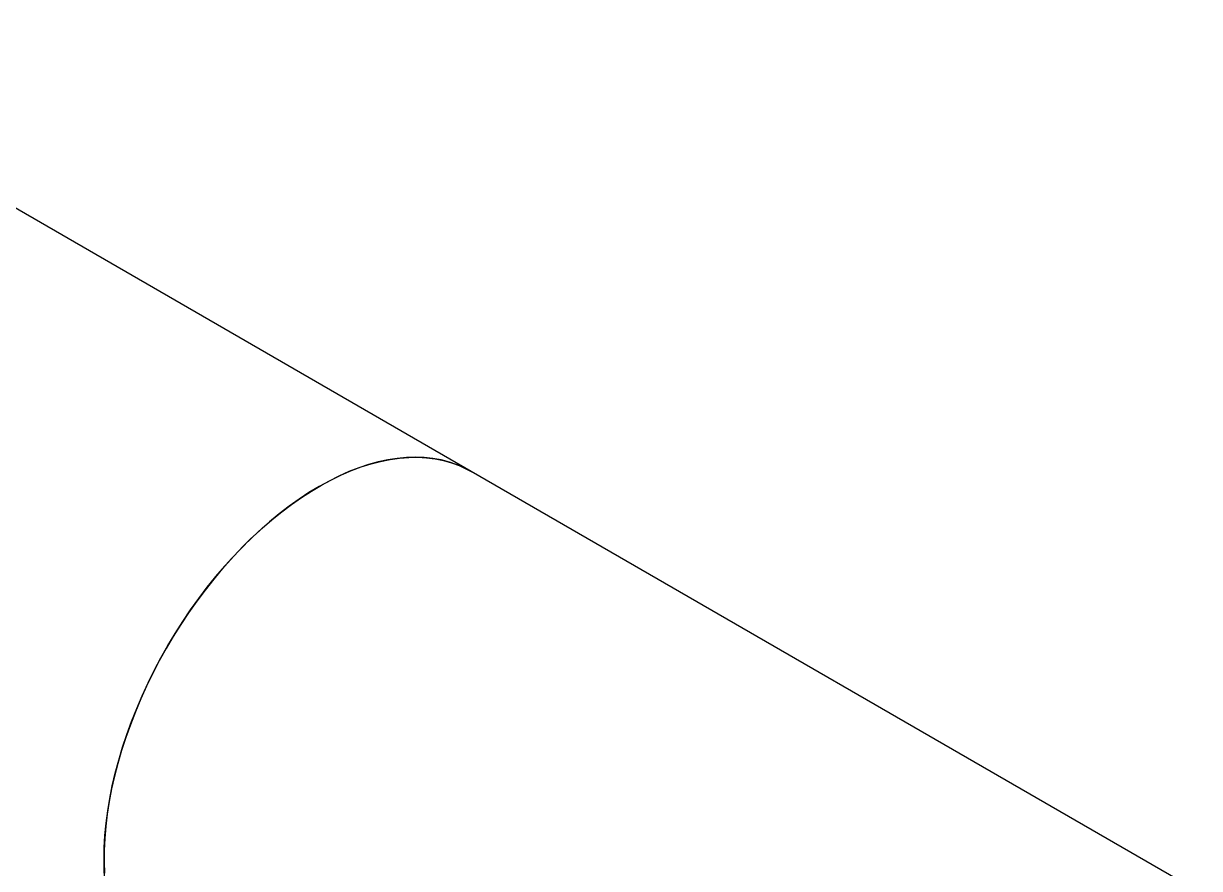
# Model space of a CAD drawing. Header units: inches. Extents: x 0.9 to 37.1, y -8.4 to 11.7.
# Drawn here: x 14.0249 to 14.2818, y 4.0421 to 4.2266 of the extents above; entities that cross this region are included whole.
import ezdxf

# ---------------------------------------------------------------- set-up
doc = ezdxf.new("R2010")
doc.units = ezdxf.units.IN
doc.header["$MEASUREMENT"] = 0

msp = doc.modelspace()

# ---------------------------------------------------------------- linework, layer by layer
at = {"color": 7, "linetype": 'Continuous', "lineweight": 25}
for p, q in [((14.12268261847818, 4.128790355036089), (13.95327161881891, 4.226589243431521)), ((14.28178164424515, 4.036944442456034), (14.12268261847818, 4.128790355036089))]:
    msp.add_line(p, q, dxfattribs=at)
at = {"color": 7, "linetype": 'Continuous', "lineweight": 25, "flags": 128}
for points in [[(14.04252588212045, 4.044171997180759), (14.0425767305758, 4.04672411260092), (14.04272916581541, 4.049329409084279), (14.04298285769849, 4.05198224413879), (14.04333725678492, 4.054676872314454), (14.04379159552519, 4.057407457646672), (14.04434488992277, 4.060168086295654), (14.04499594166519, 4.062952779354475), (14.04574334071935, 4.065755505798056), (14.04658546838534, 4.068570195545024), (14.04752050080214, 4.071390752604152), (14.04854641289776, 4.074211068276926), (14.04966098277504, 4.077025034387616), (14.05086179652382, 4.079826556512235), (14.05214625344891, 4.082609567177692), (14.05351157170263, 4.0853680390026), (14.05495479430967, 4.088095997751235), (14.05647279557123, 4.0907875352724), (14.05806228783461, 4.09343682229517), (14.0597198286135, 4.096038121053787), (14.06144182804368, 4.09858579771439), (14.06322455665783, 4.10107433457664), (14.06506415346274, 4.103498342023836), (14.06695663430137, 4.105852570195617), (14.06889790048164, 4.108131920357994), (14.07088374765327, 4.110331455946079), (14.0729098749135, 4.112446413255568), (14.07497189412184, 4.114472211759884), (14.07706533940387, 4.116404464030567), (14.07918567682326, 4.118238985239464), (14.08132831420131, 4.119971802222146), (14.08348861106257, 4.121599162082884), (14.0856618886851, 4.123117540322595), (14.0878434402335, 4.124523648472122), (14.0900285409529, 4.12581444121432), (14.09221245840171, 4.126987122979539), (14.09439046270105, 4.128039154000206), (14.09655783677859, 4.128968255811392), (14.09870988658472, 4.129772416185465), (14.10084195125875, 4.130449893490121), (14.10294941322337, 4.130999220460378), (14.10502770818525, 4.131419207376342), (14.10707233502029, 4.131708944639873), (14.10907886552205, 4.131867804744576), (14.11104295399228, 4.131895443634838), (14.11296034665271, 4.131791801450979), (14.11482689085779, 4.13155710265889), (14.11663854408841, 4.131191855563894), (14.11839138270709, 4.130696851209863), (14.1200816104557, 4.130073161666004), (14.1217055666773, 4.129322137704987), (14.12268261847818, 4.128790355036089)], [(14.12268261847818, 4.128790355036089), (14.12130598544609, 4.129521747026843), (14.11966512587278, 4.130241079155752), (14.11795889678534, 4.130832713195612), (14.11619099349602, 4.131295367798835), (14.11436524488969, 4.131628040958574), (14.11248560513126, 4.131830012178844), (14.11055614510191, 4.131900844034956), (14.10858104358242, 4.131840383120883), (14.10656457820286, 4.131648760381499), (14.10451111617822, 4.13132639082899), (14.10242510485, 4.130873972644022), (14.10031106205421, 4.130292485663641), (14.09817356633682, 4.12958318925916), (14.09601724703757, 4.12874761960865), (14.0938467742639, 4.127787586369912), (14.09166684877652, 4.126705168761161), (14.08948219180862, 4.125502711057909)], [(14.08948219180862, 4.125502711057909), (14.08729753484073, 4.124182817515783), (14.08511760935335, 4.122748346730285), (14.08294713657968, 4.121202405445711), (14.08079081728043, 4.119548341826639), (14.07865332156303, 4.117789738206546), (14.07653927876725, 4.115930403329272), (14.07445326743903, 4.113974364100129), (14.07239980541439, 4.111925856864525), (14.07038334003483, 4.109789318232974), (14.06840823851534, 4.107569375472395), (14.06647877848599, 4.105270836484477), (14.06459913872756, 4.102898679392837), (14.06277339012123, 4.100458041761509), (14.06100548683191, 4.097954209468129), (14.05929925774447, 4.095392605255897), (14.05765839817116, 4.092778776989129), (14.05608646184844, 4.09011838563781), (14.05458685324035, 4.087417193017199), (14.05316282016521, 4.084681049309019), (14.05181744676156, 4.081915880391263), (14.0505536468086, 4.079127675004071), (14.04937415741562, 4.07632247177944), (14.048281533094, 4.073506346162901), (14.04727814022472, 4.070685397255452), (14.04636615193329, 4.067865734604267), (14.04554754338328, 4.065053464970773), (14.04482408749852, 4.062254679104769), (14.04419735112336, 4.059475438553217), (14.04366869162923, 4.056721762532275), (14.04323925397487, 4.053999614891028), (14.04290996822662, 4.051314891195103), (14.04268154754409, 4.048673405958203), (14.0425544866356, 4.04608088004915), (14.04252906068679, 4.043542928301768), (14.04260532476461, 4.041065047354399)], [(14.05628176513907, 4.013768240501155), (14.05495479430967, 4.014598113173125), (14.05351157170263, 4.015659762568067), (14.05214625344891, 4.016841871491057), (14.05086179652382, 4.0181418797574), (14.04966098277504, 4.019556971838671), (14.04854641289776, 4.021084082960533), (14.04752050080214, 4.022719905740345), (14.04658546838534, 4.02446089735023), (14.04574334071935, 4.026303287190037), (14.04499594166519, 4.028243085053632), (14.04434488992277, 4.030276089770791), (14.04379159552519, 4.032397898306), (14.04333725678492, 4.03460391529445), (14.04298285769849, 4.036889362994572), (14.04272916581541, 4.039249291635566), (14.0425767305758, 4.041678590137497), (14.04252588212045, 4.044171997180759)]]:
    msp.add_lwpolyline(points, dxfattribs=at)

doc.saveas('drawing.dxf')
